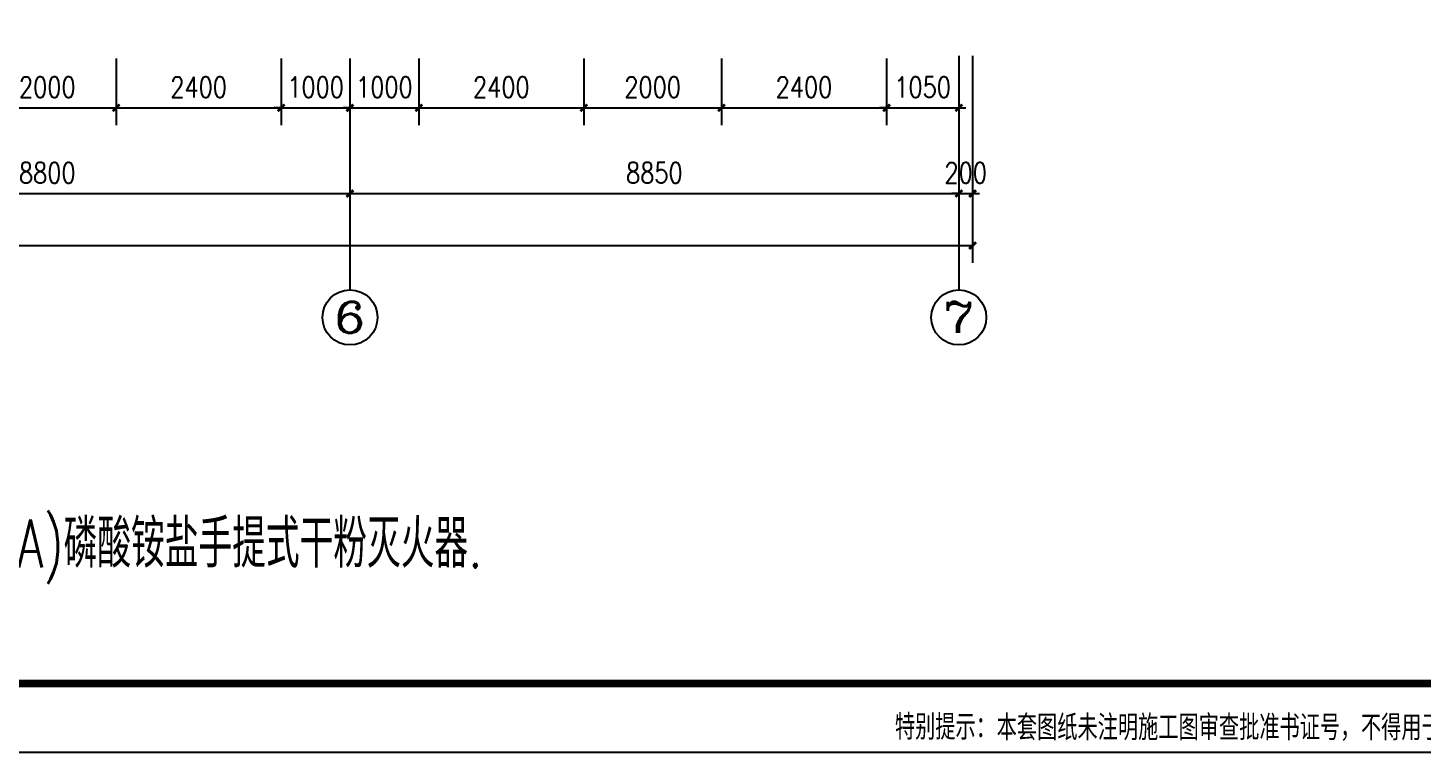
# Model space of a CAD drawing. Header units: millimetres. Extents: x 591771 to 1936534, y -622016 to 355666.
# Drawn here: x 646974 to 667242, y 231299 to 241832 of the extents above; entities that cross this region are included whole.
import ezdxf
from ezdxf.enums import TextEntityAlignment as Align

# ---------------------------------------------------------------- set-up
doc = ezdxf.new("R2010")
doc.units = ezdxf.units.MM
doc.header["$LTSCALE"] = 80
for name, color, linetype in [('\\M+5BDA8-\\M+5B3DF\\M+5B4E7', 3, 'Continuous'), ('\\M+5BDA8-\\M+5D6E1-\\M+5B1EA\\M+5D7A2', 3, 'Continuous'), ('\\M+5CDBC\\M+5BFF2', 252, 'Continuous'), ('AXIS_TEXT', 7, 'Continuous'), ('HZ', 2, 'Continuous'), ('PUB_TEXT', 7, 'Continuous')]:
    doc.layers.add(name, color=color, linetype=linetype)
doc.styles.add('_HZTXT', font='txt.shx', dxfattribs={"width": 0.8, "bigfont": 'hztxt.shx'})
doc.styles.add('A-AXIS-LABEL', font='COMPLEX', dxfattribs={"bigfont": 'GBCBIG'})
doc.styles.add('COMPLEX', font='COMPLEX')
doc.styles.add('DIM_FONT', font='SIMPLEX.shx', dxfattribs={"width": 0.8})
doc.dimstyles.new('DIMN', dxfattribs={"dimtxt": 300, "dimasz": 100, "dimexe": 250, "dimexo": 300, "dimgap": 150, "dimtad": 1, "dimdec": 0, "dimzin": 0, "dimdsep": 46, "dimtxsty": 'DIM_FONT', "dimblk": 'ARCHTICK', "dimcen": 0.09, "dimclrt": 7, "dimazin": 2, "dimtfac": 1, "dimtdec": 0, "dimtix": 1, "dimtmove": 2, "dimatfit": 3, "dimldrblk": 'ARCHTICK', "dimfxl": 0, "dimtolj": 1, "dimtzin": 0, "dimarcsym": 0})

# ---------------------------------------------------------------- blocks, each defined once
blk = doc.blocks.new('_ArchTick')
at = {"color": 0, "linetype": 'ByBlock', "const_width": 0.4}
blk.add_lwpolyline([(-0.5, -0.5), (0.5, 0.5)], dxfattribs=at)
blk = doc.blocks.new('*D525')
at = {"layer": '\\M+5BDA8-\\M+5B3DF\\M+5B4E7', "color": 0, "lineweight": -2, "transparency": 16777216}
for p, q in [((646256, 241385), (646256, 240419)), ((648256, 241385), (648256, 240419)), ((646256, 240669), (648256, 240669))]:
    blk.add_line(p, q, dxfattribs=at)
at = {"layer": 'Defpoints', "color": 0, "transparency": 16777216}
for p in [(646256, 241685), (648256, 241685), (648256, 240669)]:
    blk.add_point(p, dxfattribs=at)
at = {"layer": '\\M+5BDA8-\\M+5B3DF\\M+5B4E7', "color": 0, "lineweight": -2, "transparency": 16777216, "xscale": 100, "yscale": 100, "zscale": 100, "rotation": 180}
blk.add_blockref('_ArchTick', (646256, 240669), dxfattribs=at)
at = {"layer": '\\M+5BDA8-\\M+5B3DF\\M+5B4E7', "color": 0, "lineweight": -2, "transparency": 16777216, "xscale": 100, "yscale": 100, "zscale": 100}
blk.add_blockref('_ArchTick', (648256, 240669), dxfattribs=at)
at = {"layer": '\\M+5BDA8-\\M+5B3DF\\M+5B4E7', "color": 7, "transparency": 16777216, "insert": (647256, 240969), "char_height": 300, "attachment_point": 5, "style": 'DIM_FONT'}
blk.add_mtext('\\A1;2000', dxfattribs=at)
blk = doc.blocks.new('*D526')
at = {"layer": '\\M+5BDA8-\\M+5B3DF\\M+5B4E7', "color": 0, "lineweight": -2, "transparency": 16777216}
for p, q in [((648256, 241385), (648256, 240419)), ((650656, 241385), (650656, 240419)), ((648256, 240669), (650656, 240669))]:
    blk.add_line(p, q, dxfattribs=at)
at = {"layer": 'Defpoints', "color": 0, "transparency": 16777216}
for p in [(648256, 241685), (650656, 241685), (650656, 240669)]:
    blk.add_point(p, dxfattribs=at)
at = {"layer": '\\M+5BDA8-\\M+5B3DF\\M+5B4E7', "color": 0, "lineweight": -2, "transparency": 16777216, "xscale": 100, "yscale": 100, "zscale": 100, "rotation": 180}
blk.add_blockref('_ArchTick', (648256, 240669), dxfattribs=at)
at = {"layer": '\\M+5BDA8-\\M+5B3DF\\M+5B4E7', "color": 0, "lineweight": -2, "transparency": 16777216, "xscale": 100, "yscale": 100, "zscale": 100}
blk.add_blockref('_ArchTick', (650656, 240669), dxfattribs=at)
at = {"layer": '\\M+5BDA8-\\M+5B3DF\\M+5B4E7', "color": 7, "transparency": 16777216, "insert": (649456, 240969), "char_height": 300, "attachment_point": 5, "style": 'DIM_FONT'}
blk.add_mtext('\\A1;2400', dxfattribs=at)
blk = doc.blocks.new('*D527')
at = {"layer": '\\M+5BDA8-\\M+5B3DF\\M+5B4E7', "color": 0, "lineweight": -2, "transparency": 16777216}
for p, q in [((650656, 241385), (650656, 240419)), ((651656, 241385), (651656, 240419)), ((650656, 240669), (650556, 240669)), ((650656, 240669), (651656, 240669)), ((651656, 240669), (651756, 240669))]:
    blk.add_line(p, q, dxfattribs=at)
at = {"layer": 'Defpoints', "color": 0, "transparency": 16777216}
for p in [(650656, 241685), (651656, 241685), (651656, 240669)]:
    blk.add_point(p, dxfattribs=at)
at = {"layer": '\\M+5BDA8-\\M+5B3DF\\M+5B4E7', "color": 0, "lineweight": -2, "transparency": 16777216, "xscale": 100, "yscale": 100, "zscale": 100}
blk.add_blockref('_ArchTick', (650656, 240669), dxfattribs=at)
at = {"layer": '\\M+5BDA8-\\M+5B3DF\\M+5B4E7', "color": 0, "lineweight": -2, "transparency": 16777216, "xscale": 100, "yscale": 100, "zscale": 100, "rotation": 180}
blk.add_blockref('_ArchTick', (651656, 240669), dxfattribs=at)
at = {"layer": '\\M+5BDA8-\\M+5B3DF\\M+5B4E7', "color": 7, "transparency": 16777216, "insert": (651156, 240969), "char_height": 300, "attachment_point": 5, "style": 'DIM_FONT'}
blk.add_mtext('\\A1;1000', dxfattribs=at)
blk = doc.blocks.new('*D528')
at = {"layer": '\\M+5BDA8-\\M+5B3DF\\M+5B4E7', "color": 0, "lineweight": -2, "transparency": 16777216}
for p, q in [((651656, 241385), (651656, 240419)), ((652656, 241385), (652656, 240419)), ((651656, 240669), (651556, 240669)), ((651656, 240669), (652656, 240669)), ((652656, 240669), (652756, 240669))]:
    blk.add_line(p, q, dxfattribs=at)
at = {"layer": 'Defpoints', "color": 0, "transparency": 16777216}
for p in [(651656, 241685), (652656, 241685), (652656, 240669)]:
    blk.add_point(p, dxfattribs=at)
at = {"layer": '\\M+5BDA8-\\M+5B3DF\\M+5B4E7', "color": 0, "lineweight": -2, "transparency": 16777216, "xscale": 100, "yscale": 100, "zscale": 100}
blk.add_blockref('_ArchTick', (651656, 240669), dxfattribs=at)
at = {"layer": '\\M+5BDA8-\\M+5B3DF\\M+5B4E7', "color": 0, "lineweight": -2, "transparency": 16777216, "xscale": 100, "yscale": 100, "zscale": 100, "rotation": 180}
blk.add_blockref('_ArchTick', (652656, 240669), dxfattribs=at)
at = {"layer": '\\M+5BDA8-\\M+5B3DF\\M+5B4E7', "color": 7, "transparency": 16777216, "insert": (652156, 240969), "char_height": 300, "attachment_point": 5, "style": 'DIM_FONT'}
blk.add_mtext('\\A1;1000', dxfattribs=at)
blk = doc.blocks.new('*D529')
at = {"layer": '\\M+5BDA8-\\M+5B3DF\\M+5B4E7', "color": 0, "lineweight": -2, "transparency": 16777216}
for p, q in [((652656, 241385), (652656, 240419)), ((655056, 241385), (655056, 240419)), ((652656, 240669), (655056, 240669))]:
    blk.add_line(p, q, dxfattribs=at)
at = {"layer": 'Defpoints', "color": 0, "transparency": 16777216}
for p in [(652656, 241685), (655056, 241685), (655056, 240669)]:
    blk.add_point(p, dxfattribs=at)
at = {"layer": '\\M+5BDA8-\\M+5B3DF\\M+5B4E7', "color": 0, "lineweight": -2, "transparency": 16777216, "xscale": 100, "yscale": 100, "zscale": 100, "rotation": 180}
blk.add_blockref('_ArchTick', (652656, 240669), dxfattribs=at)
at = {"layer": '\\M+5BDA8-\\M+5B3DF\\M+5B4E7', "color": 0, "lineweight": -2, "transparency": 16777216, "xscale": 100, "yscale": 100, "zscale": 100}
blk.add_blockref('_ArchTick', (655056, 240669), dxfattribs=at)
at = {"layer": '\\M+5BDA8-\\M+5B3DF\\M+5B4E7', "color": 7, "transparency": 16777216, "insert": (653856, 240969), "char_height": 300, "attachment_point": 5, "style": 'DIM_FONT'}
blk.add_mtext('\\A1;2400', dxfattribs=at)
blk = doc.blocks.new('*D530')
at = {"layer": '\\M+5BDA8-\\M+5B3DF\\M+5B4E7', "color": 0, "lineweight": -2, "transparency": 16777216}
for p, q in [((655056, 241385), (655056, 240419)), ((657056, 241385), (657056, 240419)), ((655056, 240669), (657056, 240669))]:
    blk.add_line(p, q, dxfattribs=at)
at = {"layer": 'Defpoints', "color": 0, "transparency": 16777216}
for p in [(655056, 241685), (657056, 241685), (657056, 240669)]:
    blk.add_point(p, dxfattribs=at)
at = {"layer": '\\M+5BDA8-\\M+5B3DF\\M+5B4E7', "color": 0, "lineweight": -2, "transparency": 16777216, "xscale": 100, "yscale": 100, "zscale": 100, "rotation": 180}
blk.add_blockref('_ArchTick', (655056, 240669), dxfattribs=at)
at = {"layer": '\\M+5BDA8-\\M+5B3DF\\M+5B4E7', "color": 0, "lineweight": -2, "transparency": 16777216, "xscale": 100, "yscale": 100, "zscale": 100}
blk.add_blockref('_ArchTick', (657056, 240669), dxfattribs=at)
at = {"layer": '\\M+5BDA8-\\M+5B3DF\\M+5B4E7', "color": 7, "transparency": 16777216, "insert": (656056, 240969), "char_height": 300, "attachment_point": 5, "style": 'DIM_FONT'}
blk.add_mtext('\\A1;2000', dxfattribs=at)
blk = doc.blocks.new('*D531')
at = {"layer": '\\M+5BDA8-\\M+5B3DF\\M+5B4E7', "color": 0, "lineweight": -2, "transparency": 16777216}
for p, q in [((657056, 241385), (657056, 240419)), ((659456, 241385), (659456, 240419)), ((657056, 240669), (659456, 240669))]:
    blk.add_line(p, q, dxfattribs=at)
at = {"layer": 'Defpoints', "color": 0, "transparency": 16777216}
for p in [(657056, 241685), (659456, 241685), (659456, 240669)]:
    blk.add_point(p, dxfattribs=at)
at = {"layer": '\\M+5BDA8-\\M+5B3DF\\M+5B4E7', "color": 0, "lineweight": -2, "transparency": 16777216, "xscale": 100, "yscale": 100, "zscale": 100, "rotation": 180}
blk.add_blockref('_ArchTick', (657056, 240669), dxfattribs=at)
at = {"layer": '\\M+5BDA8-\\M+5B3DF\\M+5B4E7', "color": 0, "lineweight": -2, "transparency": 16777216, "xscale": 100, "yscale": 100, "zscale": 100}
blk.add_blockref('_ArchTick', (659456, 240669), dxfattribs=at)
at = {"layer": '\\M+5BDA8-\\M+5B3DF\\M+5B4E7', "color": 7, "transparency": 16777216, "insert": (658256, 240969), "char_height": 300, "attachment_point": 5, "style": 'DIM_FONT'}
blk.add_mtext('\\A1;2400', dxfattribs=at)
blk = doc.blocks.new('*D532')
at = {"layer": '\\M+5BDA8-\\M+5B3DF\\M+5B4E7', "color": 0, "lineweight": -2, "transparency": 16777216}
for p, q in [((659456, 241385), (659456, 240419)), ((660507, 241385), (660507, 240419)), ((659456, 240669), (659356, 240669)), ((659456, 240669), (660507, 240669)), ((660507, 240669), (660607, 240669))]:
    blk.add_line(p, q, dxfattribs=at)
at = {"layer": 'Defpoints', "color": 0, "transparency": 16777216}
for p in [(659456, 241685), (660507, 241685), (660507, 240669)]:
    blk.add_point(p, dxfattribs=at)
at = {"layer": '\\M+5BDA8-\\M+5B3DF\\M+5B4E7', "color": 0, "lineweight": -2, "transparency": 16777216, "xscale": 100, "yscale": 100, "zscale": 100}
blk.add_blockref('_ArchTick', (659456, 240669), dxfattribs=at)
at = {"layer": '\\M+5BDA8-\\M+5B3DF\\M+5B4E7', "color": 0, "lineweight": -2, "transparency": 16777216, "xscale": 100, "yscale": 100, "zscale": 100, "rotation": 180}
blk.add_blockref('_ArchTick', (660507, 240669), dxfattribs=at)
at = {"layer": '\\M+5BDA8-\\M+5B3DF\\M+5B4E7', "color": 7, "transparency": 16777216, "insert": (659981, 240969), "char_height": 300, "attachment_point": 5, "style": 'DIM_FONT'}
blk.add_mtext('\\A1;1050', dxfattribs=at)
blk = doc.blocks.new('*D663')
at = {"layer": '\\M+5BDA8-\\M+5B3DF\\M+5B4E7', "color": 0, "lineweight": -2, "transparency": 16777216}
for p, q in [((606206, 241126), (606206, 238416)), ((660707, 241126), (660707, 238416)), ((606206, 238666), (660707, 238666))]:
    blk.add_line(p, q, dxfattribs=at)
at = {"layer": 'Defpoints', "color": 0, "transparency": 16777216}
for p in [(606206, 241426), (660707, 241426), (660707, 238666)]:
    blk.add_point(p, dxfattribs=at)
at = {"layer": '\\M+5BDA8-\\M+5B3DF\\M+5B4E7', "color": 0, "lineweight": -2, "transparency": 16777216, "xscale": 100, "yscale": 100, "zscale": 100}
for p, rotation in [((606206, 238666), 180.0000912769842), ((660707, 238666), 9.127698415491479e-05)]:
    blk.add_blockref('_ArchTick', p, dxfattribs=dict(at, rotation=rotation))
at = {"layer": '\\M+5BDA8-\\M+5B3DF\\M+5B4E7', "color": 7, "transparency": 16777216, "insert": (633456, 238966), "char_height": 300, "attachment_point": 5, "rotation": 0.0001, "style": 'DIM_FONT'}
blk.add_mtext('\\A1;54500', dxfattribs=at)
blk = doc.blocks.new('*D666')
at = {"layer": '\\M+5BDA8-\\M+5B3DF\\M+5B4E7', "color": 0, "lineweight": -2, "transparency": 16777216}
for p, q in [((660507, 241426), (660507, 239173)), ((660707, 241426), (660707, 239173)), ((660507, 239423), (660407, 239423)), ((660507, 239423), (660707, 239423)), ((660707, 239423), (660807, 239423))]:
    blk.add_line(p, q, dxfattribs=at)
at = {"layer": 'Defpoints', "color": 0, "transparency": 16777216}
for p in [(660507, 241726), (660707, 241726), (660707, 239423)]:
    blk.add_point(p, dxfattribs=at)
at = {"layer": '\\M+5BDA8-\\M+5B3DF\\M+5B4E7', "color": 0, "lineweight": -2, "transparency": 16777216, "xscale": 100, "yscale": 100, "zscale": 100}
blk.add_blockref('_ArchTick', (660507, 239423), dxfattribs=at)
at = {"layer": '\\M+5BDA8-\\M+5B3DF\\M+5B4E7', "color": 0, "lineweight": -2, "transparency": 16777216, "xscale": 100, "yscale": 100, "zscale": 100, "rotation": 180}
blk.add_blockref('_ArchTick', (660707, 239423), dxfattribs=at)
at = {"layer": '\\M+5BDA8-\\M+5B3DF\\M+5B4E7', "color": 7, "transparency": 16777216, "insert": (660607, 239723), "char_height": 300, "attachment_point": 5, "style": 'DIM_FONT'}
blk.add_mtext('\\A1;200', dxfattribs=at)
blk = doc.blocks.new('*D684')
at = {"layer": '\\M+5BDA8-\\M+5B3DF\\M+5B4E7', "color": 0, "lineweight": -2, "transparency": 16777216}
for p, q in [((642856, 240959), (642856, 239173)), ((651656, 240959), (651656, 239173)), ((642856, 239423), (651656, 239423))]:
    blk.add_line(p, q, dxfattribs=at)
at = {"layer": 'Defpoints', "color": 0, "transparency": 16777216}
for p in [(642856, 241259), (651656, 241259), (651656, 239423)]:
    blk.add_point(p, dxfattribs=at)
at = {"layer": '\\M+5BDA8-\\M+5B3DF\\M+5B4E7', "color": 0, "lineweight": -2, "transparency": 16777216, "xscale": 100, "yscale": 100, "zscale": 100, "rotation": 180}
blk.add_blockref('_ArchTick', (642856, 239423), dxfattribs=at)
at = {"layer": '\\M+5BDA8-\\M+5B3DF\\M+5B4E7', "color": 0, "lineweight": -2, "transparency": 16777216, "xscale": 100, "yscale": 100, "zscale": 100}
blk.add_blockref('_ArchTick', (651656, 239423), dxfattribs=at)
at = {"layer": '\\M+5BDA8-\\M+5B3DF\\M+5B4E7', "color": 7, "transparency": 16777216, "insert": (647256, 239723), "char_height": 300, "attachment_point": 5, "style": 'DIM_FONT'}
blk.add_mtext('\\A1;8800', dxfattribs=at)
blk = doc.blocks.new('*D685')
at = {"layer": '\\M+5BDA8-\\M+5B3DF\\M+5B4E7', "color": 0, "lineweight": -2, "transparency": 16777216}
for p, q in [((651656, 240959), (651656, 239173)), ((660507, 240959), (660507, 239173)), ((651656, 239423), (660507, 239423))]:
    blk.add_line(p, q, dxfattribs=at)
at = {"layer": 'Defpoints', "color": 0, "transparency": 16777216}
for p in [(651656, 241259), (660507, 241259), (660507, 239423)]:
    blk.add_point(p, dxfattribs=at)
at = {"layer": '\\M+5BDA8-\\M+5B3DF\\M+5B4E7', "color": 0, "lineweight": -2, "transparency": 16777216, "xscale": 100, "yscale": 100, "zscale": 100, "rotation": 180}
blk.add_blockref('_ArchTick', (651656, 239423), dxfattribs=at)
at = {"layer": '\\M+5BDA8-\\M+5B3DF\\M+5B4E7', "color": 0, "lineweight": -2, "transparency": 16777216, "xscale": 100, "yscale": 100, "zscale": 100}
blk.add_blockref('_ArchTick', (660507, 239423), dxfattribs=at)
at = {"layer": '\\M+5BDA8-\\M+5B3DF\\M+5B4E7', "color": 7, "transparency": 16777216, "insert": (656081, 239723), "char_height": 300, "attachment_point": 5, "style": 'DIM_FONT'}
blk.add_mtext('\\A1;8850', dxfattribs=at)
blk = doc.blocks.new('_AXISO')
blk.add_circle((0, 0), 0.5)
at = {"layer": 'AXIS_TEXT', "style": 'COMPLEX'}
blk.add_attdef('A', text='', height=0.56, dxfattribs=at).set_placement((-0.25, -0.28), (0.25, -0.28), align=Align.FIT)

msp = doc.modelspace()

# ---------------------------------------------------------------- linework, layer by layer
at = {"layer": '\\M+5BDA8-\\M+5D6E1-\\M+5B1EA\\M+5D7A2'}
for p, q in [((660506.5, 240362.9), (660506.5, 238021.2)), ((651656.2, 239723.1), (651656.2, 238021.2))]:
    msp.add_line(p, q, dxfattribs=at)
at = {"layer": '\\M+5CDBC\\M+5BFF2', "color": 2}
msp.add_lwpolyline([(595259.9, 231298.7), (679359.9, 231298.7), (679359.9, 290698.7), (595259.9, 290698.7)], close=True, dxfattribs=at)
at = {"layer": '\\M+5CDBC\\M+5BFF2', "color": 2, "const_width": 112.5}
msp.add_lwpolyline([(596260, 232298.7), (678359.9, 232298.7), (678359.9, 289698.7), (596260, 289698.7)], close=True, dxfattribs=at)

# ---------------------------------------------------------------- block references
at = {"layer": '\\M+5BDA8-\\M+5D6E1-\\M+5B1EA\\M+5D7A2'}
ref = msp.add_blockref('_AXISO', (651656.2, 237621.2), dxfattribs=dict(at, xscale=800, yscale=800, zscale=800))
ref.add_attrib('A', '6', dxfattribs={"layer": 'AXIS_TEXT', "height": 452.5, "style": 'A-AXIS-LABEL', "width": 1.5}).set_placement((651429.9, 237394.9), (651882.4, 237394.9), align=Align.FIT)
ref = msp.add_blockref('_AXISO', (660506.5, 237621.2), dxfattribs=dict(at, xscale=800, yscale=800, zscale=800))
ref.add_attrib('A', '7', dxfattribs={"layer": 'AXIS_TEXT', "height": 452.5, "style": 'A-AXIS-LABEL', "width": 1.5}).set_placement((660280.3, 237394.9), (660732.8, 237394.9), align=Align.FIT)

# ---------------------------------------------------------------- texts
at = {"layer": 'HZ', "color": 1, "style": '_HZTXT', "width": 0.8}
for s, p in [('特别提示：', (659577.4, 231478.9)), ('本套图纸未注明施工图审查批准书证号，', (661056.8, 231471.7)), ('不得用于现场施工，仅供业主建设投资前估算建设', (666352.4, 231471.2))]:
    msp.add_text(s, height=367.2, rotation=0.0025, dxfattribs=at).set_placement(p)
at = {"layer": 'PUB_TEXT', "lineweight": 25, "style": '_HZTXT', "width": 0.7}
msp.add_text('3.本层设置6处(2具/处)MF/ABC3(2A)磷酸铵盐手提式干粉灭火器.', height=700, dxfattribs=at).set_placement((637133.6, 233981.7))

# ---------------------------------------------------------------- dimensions: what is measured, and where the dimension line sits
at = {"layer": '\\M+5BDA8-\\M+5B3DF\\M+5B4E7'}
for p1, p2, distance, picture, middle in [((646256.2, 241685.1), (648256.2, 241685.1), -1016.1, '*D525', (647256.2, 240969)), ((648256.2, 241685.1), (650656.2, 241685.1), -1016.1, '*D526', (649456.2, 240969)), ((650656.2, 241685.1), (651656.2, 241685.1), -1016.1, '*D527', (651156.2, 240969)), ((651656.2, 241685.1), (652656.2, 241685.1), -1016.1, '*D528', (652156.2, 240969)), ((652656.2, 241685.1), (655056.2, 241685.1), -1016.1, '*D529', (653856.2, 240969)), ((655056.2, 241685.1), (657056.2, 241685.1), -1016.1, '*D530', (656056.2, 240969)), ((657056.2, 241685.1), (659456.2, 241685.1), -1016.1, '*D531', (658256.2, 240969)), ((659456.2, 241685.1), (660506.5, 241685.1), -1016.1, '*D532', (659981.4, 240969)), ((660506.5, 241726.4), (660706.5, 241726.4), -2303.3, '*D666', (660606.5, 239723.1)), ((606206.1, 241426.3), (660706.5, 241426.4), -2759.9, '*D663', (633456.3, 238966.5)), ((642856.2, 241258.6), (651656.2, 241258.6), -1835.5, '*D684', (647256.2, 239723.1)), ((651656.2, 241258.6), (660506.5, 241258.6), -1835.5, '*D685', (656081.4, 239723.1))]:
    dim = msp.add_aligned_dim(p1=p1, p2=p2, distance=distance, dimstyle='DIMN', dxfattribs=at)
    dim.commit()
    dim.dimension.update_dxf_attribs({"geometry": picture, "text_midpoint": middle})

doc.saveas('drawing.dxf')
